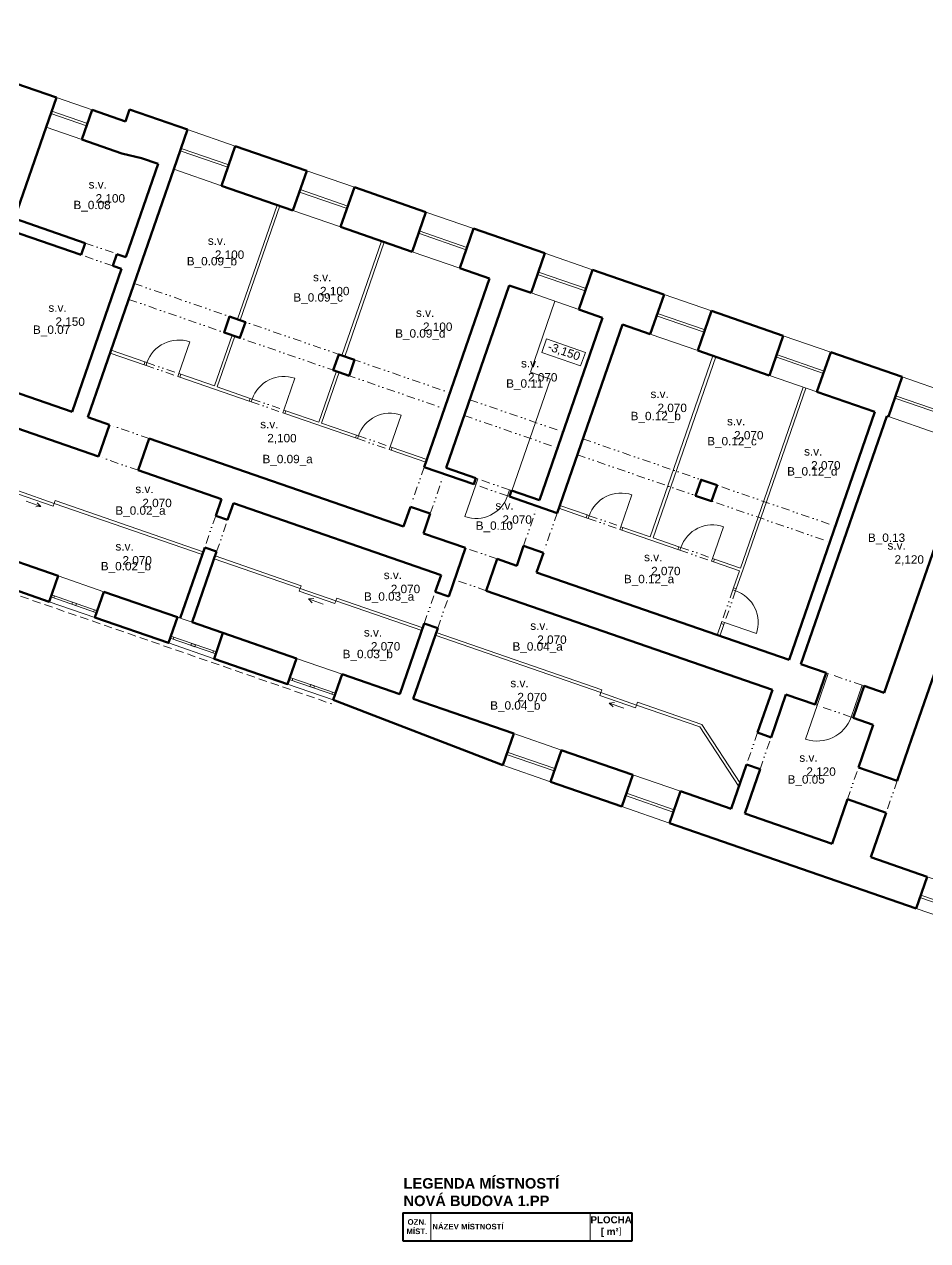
# Model space of a CAD drawing. Header units: millimetres. Extents: x 89194 to 559352, y -753138 to -204019.
# Drawn here: x 355094 to 376598, y -351634 to -322671 of the extents above; entities that cross this region are included whole.
import ezdxf

# ---------------------------------------------------------------- set-up
doc = ezdxf.new("R2010")
doc.units = ezdxf.units.MM
doc.header["$LTSCALE"] = 400
doc.linetypes.add('DASHED', pattern=[0.75, 0.5, -0.25])
doc.linetypes.add('DIVIDE', pattern=[1.25, 0.5, -0.25, 0, -0.25, 0, -0.25])
for name, color, linetype, lineweight in [('RG_dveře', 3, 'Continuous', 9), ('RG_koty', 7, 'Continuous', 9), ('RG_okna', 3, 'Continuous', 9), ('RG_pohled', 200, 'Continuous', 9), ('RG_popisy', 11, 'Continuous', 9), ('RG_tabulky', 7, 'Continuous', 5), ('RG_tabulky tlustá', 7, 'Continuous', 40), ('RG_výrobky zámečník', 6, 'Continuous', 9), ('RG_zdivo stavajici', 30, 'Continuous', 50), ('RG_zdivo stávající', 30, 'Continuous', 50), ('RG_čerch 2', 6, 'DIVIDE', 9), ('RG_čárkovaně', 40, 'DASHED', 9)]:
    doc.layers.add(name, color=color, linetype=linetype, lineweight=lineweight)
doc.styles.add('Arial 100', font='Arial.ttf', dxfattribs={"height": 100})
doc.styles.add('Arial 250', font='Arial Bold.ttf', dxfattribs={"height": 250})
doc.styles.add('Arial 350', font='Arial Bold.ttf', dxfattribs={"height": 350})

# ---------------------------------------------------------------- blocks, each defined once
blk = doc.blocks.new('*U37')
blk.add_line((600, -323), (600, -1173))
for points in [[(-300, 477), (-250, 477), (-250, -323), (-300, -323)], [(650, 477), (600, 477), (600, -323), (650, -323)]]:
    blk.add_lwpolyline(points)
blk.add_arc((600, -323), 850, 180, 270)
at = {"layer": 'RG_zdivo stávající'}
for p, q in [((-300, 477), (-300, -323)), ((650, 477), (650, -323))]:
    blk.add_line(p, q, dxfattribs=at)
at = {"layer": 'RG_čerch 2'}
for p, q in [((-250, 477), (600, 477)), ((-250, -323), (600, -323))]:
    blk.add_line(p, q, dxfattribs=at)
blk = doc.blocks.new('*U35')
blk.add_line((600, -323), (600, -1123))
for points in [[(-250, -173), (-200, -173), (-200, -323), (-250, -323)], [(650, -173), (600, -173), (600, -323), (650, -323)]]:
    blk.add_lwpolyline(points)
blk.add_arc((600, -323), 800, 180, 270)
at = {"layer": 'RG_zdivo stávající'}
for p, q in [((-250, -173), (-250, -323)), ((650, -173), (650, -323))]:
    blk.add_line(p, q, dxfattribs=at)
at = {"layer": 'RG_čerch 2'}
for p, q in [((-200, -173), (600, -173)), ((-200, -323), (600, -323))]:
    blk.add_line(p, q, dxfattribs=at)
blk = doc.blocks.new('1200_560_1560')
at = {"layer": 'RG_okna'}
for points in [[(45734, 2964), (46934, 2964)], [(45734, 2689), (46934, 2689)], [(45734, 2629), (46934, 2629)], [(45734, 2164), (46934, 2164)]]:
    blk.add_lwpolyline(points, dxfattribs=at)
at = {"layer": 'RG_zdivo stávající'}
for points in [[(45734, 2164), (45734, 2964)], [(46934, 2964), (46934, 2164)]]:
    blk.add_lwpolyline(points, dxfattribs=at)
blk = doc.blocks.new('1200_620_1480_2')
at = {"layer": 'RG_okna'}
for points in [[(69389, -7886), (68189, -7886)], [(69389, -8351), (68189, -8351)], [(69389, -8411), (68189, -8411)], [(69389, -8886), (68189, -8886)]]:
    blk.add_lwpolyline(points, dxfattribs=at)
at = {"layer": 'RG_zdivo stávající'}
for points in [[(68189, -8886), (68189, -7886)], [(69389, -7886), (69389, -8886)]]:
    blk.add_lwpolyline(points, dxfattribs=at)
blk = doc.blocks.new('900_1300_1640')
at = {"layer": 'RG_okna'}
for points in [[(139718, -7536), (140618, -7536)], [(139718, -7881), (140618, -7881)], [(139718, -7941), (140618, -7941)], [(139718, -8286), (140618, -8286)]]:
    blk.add_lwpolyline(points, dxfattribs=at)
at = {"layer": 'RG_zdivo stávající'}
for points in [[(139718, -8286), (139718, -7536)], [(140618, -7536), (140618, -8286)]]:
    blk.add_lwpolyline(points, dxfattribs=at)
blk = doc.blocks.new('dvere_800_koje')
at = {"layer": 'RG_dveře'}
blk.add_line((67689, -3326), (67689, -4126), dxfattribs=at)
for points in [[(67639, -3256), (67689, -3256), (67689, -3326), (67639, -3326)], [(68539, -3256), (68489, -3256), (68489, -3326), (68539, -3326)]]:
    blk.add_lwpolyline(points, dxfattribs=at)
blk.add_arc((67689, -3326), 800, 270, 0, dxfattribs=at)
at = {"layer": 'RG_výrobky zámečník'}
for points in [[(67639, -3256), (67639, -3326)], [(68539, -3256), (68539, -3326)]]:
    blk.add_lwpolyline(points, dxfattribs=at)
at = {"layer": 'RG_čerch 2'}
for p, q in [((68489, -3256), (67689, -3256)), ((68489, -3326), (67689, -3326))]:
    blk.add_line(p, q, dxfattribs=at)

msp = doc.modelspace()

# ---------------------------------------------------------------- linework, layer by layer
at = {"layer": 'RG_koty'}
msp.add_lwpolyline([(368449.1, -330482.1), (367527.4, -330162.9), (367415.2, -330486.9), (368337, -330806.1)], close=True, dxfattribs=at)
at = {"layer": 'RG_okna'}
for points in [[(355901.3, -335804.8), (356988, -336181)], [(355688.6, -336419), (356775.3, -336795.3)], [(358736.2, -336786.3), (359822.9, -337162.6)], [(358523.5, -337400.6), (359610.2, -337776.8)], [(361571, -337767.9), (362657.7, -338144.2)], [(361358.4, -338382.1), (362445.1, -338758.4)]]:
    msp.add_lwpolyline(points, dxfattribs=at)
for points in [[(355744.2, -336258.3), (356830.9, -336634.6), (356814.6, -336681.9), (355727.9, -336305.6)], [(355744.2, -336258.3), (355815.1, -336282.9), (355798.8, -336330.1), (355727.9, -336305.6)], [(356240.3, -336430.1), (356334.8, -336462.8), (356318.5, -336510.1), (356224, -336477.4)], [(356760.1, -336610.1), (356830.9, -336634.6), (356814.6, -336681.9), (356743.7, -336657.3)], [(358579.1, -337239.9), (359665.8, -337616.2), (359649.5, -337663.4), (358562.8, -337287.2)], [(358579.1, -337239.9), (358650, -337264.5), (358633.6, -337311.7), (358562.8, -337287.2)], [(359075.2, -337411.7), (359169.7, -337444.4), (359153.4, -337491.7), (359058.9, -337458.9)], [(359594.9, -337591.7), (359665.8, -337616.2), (359649.5, -337663.4), (359578.6, -337638.9)], [(361414, -338221.5), (362500.7, -338597.8), (362484.3, -338645), (361397.6, -338268.7)], [(361414, -338221.5), (361484.9, -338246), (361468.5, -338293.3), (361397.6, -338268.7)], [(361910.1, -338393.3), (362004.6, -338426), (361988.2, -338473.2), (361893.7, -338440.5)], [(362429.8, -338573.2), (362500.7, -338597.8), (362484.3, -338645), (362413.5, -338620.5)]]:
    msp.add_lwpolyline(points, close=True, dxfattribs=at)
at = {"layer": 'RG_pohled'}
msp.add_lwpolyline([(367725.6, -329263.5), (367139.9, -330955), (367621.9, -331121.9), (366702.4, -333777.2)], dxfattribs=at)
at = {"layer": 'RG_tabulky'}
for p, q in [((364771.3, -350967), (364771.3, -351633.6)), ((368562.4, -350967), (368562.4, -351633.6))]:
    msp.add_line(p, q, dxfattribs=at)
at = {"layer": 'RG_tabulky tlustá'}
for p, q in [((364104.7, -350967), (364104.7, -351633.6)), ((364104.7, -350967), (369562.4, -350967)), ((364104.7, -351633.6), (369562.4, -351633.6))]:
    msp.add_line(p, q, dxfattribs=at)
msp.add_lwpolyline([(369562.4, -351633.6), (369562.4, -350967)], dxfattribs=at)
at = {"layer": 'RG_výrobky zámečník'}
for points in [[(360168.6, -329694.7), (361110.9, -326973.2)], [(360234.7, -329717.6), (361177, -326996.1)], [(362653.8, -330555.2), (363596.1, -327833.7)], [(362720, -330578.1), (363662.3, -327856.6)], [(359618.9, -331282.2), (360037.7, -330072.7)], [(359685, -331305.1), (360103.8, -330095.6)], [(357162, -330431.5), (357965.2, -330709.6)], [(357139.1, -330497.6), (357942.3, -330775.8)], [(369994.5, -334874.8), (371486.5, -330565.8)], [(370060.7, -334897.7), (371552.7, -330588.7)], [(358815.7, -331004.1), (359618.9, -331282.2)], [(362104.1, -332142.7), (362522.9, -330933.2)], [(362170.3, -332165.6), (362589.1, -330956.1)], [(358792.8, -331070.2), (360446.5, -331642.8)], [(359685, -331305.1), (360469.4, -331576.7)], [(372139.6, -335617.5), (373631.6, -331308.5)], [(372205.7, -335640.4), (373697.7, -331331.4)], [(361319.8, -331871.1), (362104.1, -332142.7)], [(361296.9, -331937.3), (362974.2, -332518.1)], [(362170.3, -332165.6), (362997.1, -332451.9)], [(363847.6, -332746.4), (364674.4, -333032.7)], [(363824.7, -332812.5), (364651.5, -333098.8)], [(355140.4, -334028.6), (355490.2, -334149.7)], [(355490.2, -334149.7), (355364.1, -334162.4)], [(355490.2, -334149.7), (355398.9, -334061.7)], [(355801.5, -334077), (355824.4, -334010.9)], [(359328.9, -335298.4), (355801.5, -334077)], [(359351.8, -335232.2), (355824.4, -334010.9)], [(367817.1, -334194.9), (368469.1, -334420.7)], [(367840, -334128.8), (368492.1, -334354.5)], [(369319.6, -334715.2), (370652, -335176.5)], [(369342.5, -334649), (369994.5, -334874.8)], [(370060.7, -334897.7), (370674.9, -335110.3)], [(361681.1, -336038.7), (359635.3, -335330.4)], [(364554.5, -337107.7), (359612.4, -335396.5)], [(371502.5, -335471), (372116.7, -335683.6), (371976, -336090)], [(371525.4, -335404.8), (372139.6, -335617.5)], [(372205.7, -335640.4), (372042.1, -336112.9)], [(361658.2, -336104.9), (361681.1, -336038.7)], [(361857.9, -336354.5), (361984.1, -336341.8)], [(362207.7, -336475.6), (361857.9, -336354.5)], [(361857.9, -336354.5), (361949.2, -336442.5)], [(362508.7, -336399.4), (362531.6, -336333.2)], [(364577.4, -337041.6), (362531.6, -336333.2)], [(371681.5, -336940.4), (371586.6, -337214.5)], [(371747.7, -336963.3), (371652.8, -337237.4)], [(364875.8, -337219), (368818.9, -338584.3)], [(364898.7, -337152.8), (368841.8, -338518.1)], [(368818.9, -338584.3), (368841.8, -338518.1)], [(369018.6, -338833.9), (369144.8, -338821.2)], [(369368.5, -338955), (369018.6, -338833.9)], [(369018.6, -338833.9), (369109.9, -338921.9)], [(369669.4, -338878.8), (369692.3, -338812.6)], [(369692.3, -338812.6), (371219.4, -339341.4), (372133.6, -340738.9)], [(369669.4, -338878.8), (371173.9, -339399.7), (372104.6, -340822.5)]]:
    msp.add_lwpolyline(points, dxfattribs=at)
for points in [[(354951.1, -333782.5), (355801.5, -334077), (355778.6, -334143.2), (354928.2, -333848.7)], [(362508.7, -336399.4), (361658.2, -336104.9), (361635.3, -336171), (362485.8, -336465.5)], [(369669.4, -338878.8), (368818.9, -338584.3), (368796, -338650.4), (369646.5, -338944.9)]]:
    msp.add_lwpolyline(points, close=True, dxfattribs=at)
at = {"layer": 'RG_zdivo stavajici'}
for points in [[(354153.1, -335199.5), (355901.3, -335804.8), (355688.6, -336419), (353940.4, -335813.7)], [(356988, -336181), (358736.2, -336786.3), (358523.5, -337400.6), (356775.3, -336795.3)], [(359822.9, -337162.6), (361571, -337767.9), (361358.4, -338382.1), (359610.2, -337776.8)]]:
    msp.add_lwpolyline(points, close=True, dxfattribs=at)
at = {"layer": 'RG_zdivo stávající'}
for p, q in [((350825.3, -322671), (355859.2, -324414)), ((356709.6, -324708.5), (357498.7, -324981.7)), ((357596.8, -324698.2), (357498.7, -324981.7)), ((357596.8, -324698.2), (358981.2, -325177.5)), ((356464.2, -325417.2), (357412.9, -325745.7)), ((357412.9, -325745.7), (357882.6, -325855.4)), ((360115.1, -325570.2), (361816.1, -326159.1)), ((357882.6, -325855.4), (358276, -325991.6)), ((358654, -326122.5), (356609.1, -332028.5)), ((359787.9, -326515.1), (361488.9, -327104.1)), ((362950, -326551.7), (364650.9, -327140.7)), ((354861.2, -327296.1), (356543.3, -327878.5)), ((362622.8, -327496.7), (364323.7, -328085.6)), ((365784.9, -327533.3), (367485.8, -328122.3)), ((354763.1, -327579.6), (356445.1, -328162)), ((357299.2, -328140.3), (357507.1, -328212.3)), ((357201.1, -328423.8), (357409, -328495.8)), ((366166.4, -328723.7), (364612.3, -333212.2)), ((365457.7, -328478.3), (366166.4, -328723.7)), ((368619.8, -328514.9), (370320.7, -329103.8)), ((366638.9, -328887.3), (365133.8, -333234.1)), ((366638.9, -328887.3), (367158.6, -329067.2)), ((368292.6, -329459.8), (368859.5, -329656.2)), ((371454.6, -329496.5), (373155.6, -330085.4)), ((368859.5, -329656.2), (367354.5, -334003)), ((369332, -329819.8), (367777.9, -334308.3)), ((369332, -329819.8), (369993.5, -330048.8)), ((371127.4, -330441.4), (372828.4, -331030.4)), ((374289.5, -330478), (375990.4, -331067)), ((354785.3, -331397), (356231.1, -331897.6)), ((373962.3, -331423), (375342, -331900.7)), ((375342, -331900.7), (373297, -337806.7)), ((356609.1, -332028.5), (357119.3, -332205.2)), ((375625.4, -331998.9), (373580.5, -337904.8)), ((375625.4, -331998.9), (375663.2, -332011.9)), ((358064.3, -332532.4), (364121.5, -334629.7)), ((377609.9, -332686), (375564.9, -338591.9)), ((378531.2, -333005), (376214.7, -339695.3)), ((364285.1, -334157.2), (364121.5, -334629.7)), ((364757.5, -334320.8), (364593.9, -334793.3)), ((364593.9, -334793.3), (365595.6, -335140.1)), ((366978.2, -335089.7), (366814.6, -335562.2)), ((367450.7, -335253.3), (367287.1, -335725.7)), ((366351.6, -335401.8), (366814.6, -335562.2)), ((359088.9, -336908.5), (361073.3, -337595.6)), ((362657.7, -338144.2), (364031, -338619.7)), ((375083, -338425.1), (375564.9, -338591.9)), ((362445.1, -338758.4), (366481.3, -340314.7)), ((364352.3, -338730.9), (366743, -339558.7)), ((374821.2, -339181), (375303.2, -339347.9)), ((375303.2, -339347.9), (374949.8, -340368.5)), ((376224.5, -339666.9), (375871.1, -340687.5)), ((367877, -339951.3), (369577.9, -340540.3)), ((374949.8, -340368.5), (375871.1, -340687.5)), ((367615.2, -340707.3), (369316.1, -341296.3)), ((370711.8, -340932.9), (371921.4, -341351.7)), ((374688, -341124.4), (374321.6, -342182.8)), ((374688, -341124.4), (375609.4, -341443.4)), ((372242.7, -341463), (374321.6, -342182.8)), ((375609.4, -341443.4), (375242.9, -342501.8)), ((370450.1, -341688.9), (376323, -343722.4)), ((375242.9, -342501.8), (376584.8, -342966.4))]:
    msp.add_line(p, q, dxfattribs=at)
for points in [[(354861.2, -327296.1), (355613.8, -325122.7)], [(357507.1, -328212.3), (358276, -325991.6)], [(356445.1, -328162), (356543.3, -327878.5)], [(357201.1, -328423.8), (357299.2, -328140.3)], [(356231.1, -331897.6), (357409, -328495.8)], [(356857.6, -332961.1), (354523.5, -332153)], [(357119.3, -332205.2), (356857.6, -332961.1)], [(358064.3, -332532.4), (357802.5, -333288.3)], [(359786.9, -333975.4), (357802.5, -333288.3)], [(365793.5, -333621.2), (364612.3, -333212.2)], [(365842.5, -333479.5), (365133.8, -333234.1)], [(367777.9, -334308.3), (366643.9, -333915.7)], [(367354.5, -334003), (366693, -333773.9)], [(359786.9, -333975.4), (359649.5, -334372.3)], [(359933, -334470.5), (360070.4, -334073.6)], [(365012.6, -335784.8), (360070.4, -334073.6)], [(364757.5, -334320.8), (364285.1, -334157.2), (364285.1, -334157.2)], [(359649.5, -334372.3), (359933, -334470.5)], [(366978.2, -335089.7), (367450.7, -335253.3)], [(359387.8, -335128.3), (358805.4, -336810.3)], [(359088.9, -336908.5), (359671.3, -335226.4)], [(359671.3, -335226.4), (359387.8, -335128.3)], [(365196.4, -336292.9), (365595.6, -335140.1)], [(366089.8, -336157.8), (366351.6, -335401.8)], [(365012.6, -335784.8), (364875.1, -336181.7)], [(367287.1, -335725.7), (373297, -337806.7)], [(364875.1, -336181.7), (365196.4, -336292.9)], [(372903, -338516.8), (366089.8, -336157.8)], [(364613.4, -336937.6), (364031, -338619.7)], [(364352.3, -338730.9), (364934.7, -337048.9)], [(364934.7, -337048.9), (364613.4, -336937.6)], [(373580.5, -337904.8), (374185.3, -338114.2)], [(362445.1, -338758.4), (362657.7, -338144.2)], [(372903, -338516.8), (372549.6, -339537.4)], [(372870.9, -339648.6), (373224.2, -338628.1)], [(373923.5, -338870.2), (373224.2, -338628.1)], [(372870.9, -339648.6), (372549.6, -339537.4)], [(372287.8, -340293.4), (371921.4, -341351.7)], [(372287.8, -340293.4), (372609.1, -340404.6)], [(372242.7, -341463), (372609.1, -340404.6)]]:
    msp.add_lwpolyline(points, dxfattribs=at)
for points in [[(360357.6, -329760.1), (359979.6, -329629.2), (359848.7, -330007.2), (360226.7, -330138.1)], [(362956.2, -330659.9), (362578.2, -330529), (362447.3, -330907), (362825.3, -331037.9)], [(371583.7, -333647.1), (371205.7, -333516.3), (371074.8, -333894.3), (371452.8, -334025.1)]]:
    msp.add_lwpolyline(points, close=True, dxfattribs=at)
at = {"layer": 'RG_čerch 2'}
for p, q in [((358064.3, -332532.4), (357119.3, -332205.2)), ((357802.5, -333288.3), (356857.6, -332961.1)), ((366351.6, -335401.8), (365595.6, -335140.1)), ((366089.8, -336157.8), (365333.8, -335896))]:
    msp.add_line(p, q, dxfattribs=at)
for points in [[(356543.3, -327878.5), (357299.2, -328140.3)], [(357201.1, -328423.8), (356445.1, -328162)], [(357711.7, -328844), (365224.1, -331445.1)], [(357580.8, -329222), (365093.2, -331823.1)], [(365696.6, -331608.7), (367917.2, -332377.6)], [(365565.7, -331986.7), (367786.4, -332755.6)], [(368389.7, -332541.2), (374399.6, -334622.2)], [(368258.8, -332919.2), (374268.8, -335000.2)], [(364612.3, -333212.2), (364285.1, -334157.2)], [(364757.5, -334320.8), (365084.7, -333375.8)], [(366978.2, -335089.7), (367305.4, -334144.7)], [(359649.5, -334372.3), (359387.8, -335128.3)], [(359671.3, -335226.4), (359933, -334470.5)], [(367777.9, -334308.3), (367450.7, -335253.3)], [(364613.4, -336937.6), (364875.1, -336181.7)], [(364934.7, -337048.9), (365196.4, -336292.9)], [(372549.6, -339537.4), (372287.8, -340293.4)], [(372609.1, -340404.6), (372870.9, -339648.6)], [(374688, -341124.4), (374949.8, -340368.5)], [(375871.1, -340687.5), (375609.4, -341443.4)]]:
    msp.add_lwpolyline(points, dxfattribs=at)
at = {"layer": 'RG_čárkovaně'}
msp.add_lwpolyline([(352738.3, -335503.3), (362412.4, -338852.9)], dxfattribs=at)

# ---------------------------------------------------------------- block references
at = {"layer": 'RG_dveře'}
for p, rotation in [((421643.8, -356277.9), 160.901588428882), ((424147.9, -357144.9), 160.901588428882), ((426675.7, -358020.2), 160.901588428882), ((432170.6, -359922.8), 160.901588428882), ((434353.5, -360678.6), 160.901588428882), ((346473.9, -399791.4), 70.901588428882)]:
    msp.add_blockref('dvere_800_koje', p, dxfattribs=dict(at, rotation=rotation))
at = {"layer": 'RG_dveře', "ltscale": 0.1, "xscale": -1, "rotation": 340.901588428882}
for name, p in [('*U35', (366513.2, -333529)), ('*U37', (374643.3, -338778))]:
    msp.add_blockref(name, p, dxfattribs=at)
at = {"layer": 'RG_okna', "rotation": 160.901588428882}
for name, p in [('900_1300_1640', (486026.3, -378252.8)), ('1200_560_1560', (411802.1, -352870.2)), ('1200_560_1560', (414636.9, -353851.7)), ('1200_560_1560', (421643.8, -356277.9))]:
    msp.add_blockref(name, p, dxfattribs=at)
at = {"layer": 'RG_čerch 2', "rotation": 160.901588428882}
for p in [(421643.8, -356277.9), (424478.7, -357259.4), (427313.5, -358241), (430148.4, -359222.6), (432983.3, -360204.2), (435818.2, -361185.7), (438653, -362167.3)]:
    msp.add_blockref('1200_620_1480_2', p, dxfattribs=at)

# ---------------------------------------------------------------- texts
at = {"layer": 'RG_koty', "char_height": 200, "width": 12.645, "attachment_point": 5, "style": 'Arial 100'}
for s, insert in [('\\pxi-3,l4,qc,t4;s.v.^I2,100', (356740.4, -326666.8)), ('\\pxi-3,l4,qc,t4;s.v.^I2,100', (359578.7, -328007.1)), ('\\pxi-3,l4,qc,t4;s.v.^I2,100', (362083.2, -328874.3)), ('\\pxi-3,l4,qc,t4;s.v.^I2,150', (355783.9, -329601.6)), ('\\pxi-3,l4,qc,t4;s.v.^I2,100', (364534.4, -329723.1)), ('\\pxi-3,l4,qc,t4;s.v.^I2,070', (367033.8, -330927)), ('\\pxi-3,l4,qc,t4;s.v.^I2,070', (370116.2, -331655.8)), ('\\pxi-3,l4,qc,t4;s.v.^I2,100', (360825.9, -332376.1)), ('\\pxi-3,l4,qc,t4;s.v.^I2,070', (371938.8, -332306.5)), ('\\pxi-3,l4,qc,t4;s.v.^I2,070', (373773.4, -333024.1)), ('\\pxi-3,l4,qc,t4;s.v.^I2,070', (357853.2, -333919.3)), ('\\pxi-3,l4,qc,t4;s.v.^I2,070', (366425.1, -334314.8)), ('\\pxi-3,l4,qc,t4;s.v.^I2,070', (357379.9, -335286.1)), ('\\pxi-3,l4,qc,t4;s.v.^I2,120', (375759, -335265)), ('\\pxi-3,l4,qc,t4;s.v.^I2,070', (369964.6, -335540.4)), ('\\pxi-3,l4,qc,t4;s.v.^I2,070', (363766.8, -335966.9)), ('\\pxi-3,l4,qc,t4;s.v.^I2,070', (363293.5, -337333.7)), ('\\pxi-3,l4,qc,t4;s.v.^I2,070', (367254, -337174.3)), ('\\pxi-3,l4,qc,t4;s.v.^I2,070', (366780.7, -338541.2)), ('\\pxi-3,l4,qc,t4;s.v.^I2,120', (373660.5, -340315.9))]:
    msp.add_mtext(s, dxfattribs=dict(at, insert=insert))
at = {"layer": 'RG_koty', "insert": (367937, -330475.1), "char_height": 200, "width": 12.645, "attachment_point": 5, "rotation": 341, "style": 'Arial 100'}
msp.add_mtext('-3,150', dxfattribs=at)
at = {"layer": 'RG_popisy', "char_height": 200, "attachment_point": 1, "style": 'Arial 250'}
for s, insert in [('\\pxi-1.25;{\\fArial|b0|i0|c238|p34;B_0.08}', (356513.3, -326872.2)), ('\\pxi-1.25;{\\fArial|b0|i0|c238|p34;B_0.09_b}', (359211, -328211.1)), ('\\pxi-1.25;{\\fArial|b0|i0|c238|p34;B_0.09_c}', (361748.4, -329073.3)), ('\\pxi-1.25;{\\fArial|b0|i0|c238|p34;B_0.07}', (355550, -329841.3)), ('\\pxi-1.25;{\\fArial|b0|i0|c238|p34;B_0.09_d}', (364171.4, -329931.8)), ('\\pxi-1.25;{\\fArial|b0|i0|c238|p34;B_0.11}', (366813.7, -331123.5)), ('\\pxi-1.25;{\\fArial|b0|i0|c238|p34;B_0.12_b}', (369776.9, -331897.6)), ('\\pxi-1.25;{\\fArial|b0|i0|c238|p34;B_0.12_c}', (371599.6, -332496.6)), ('\\pxi-1.25;{\\fArial|b0|i0|c238|p34;B_0.09_a}', (361013.1, -332921.6)), ('\\pxi-1.25;{\\fArial|b0|i0|c238|p34;B_0.12_d}', (373503.3, -333215.4)), ('\\pxi-1.25;{\\fArial|b0|i0|c238|p34;B_0.02_a}', (357510.6, -334148.3)), ('\\pxi-1.25;{\\fArial|b0|i0|c238|p34;B_0.10}', (366089.6, -334507.3)), ('\\pxi-1.25;{\\fArial|b0|i0|c238|p34;B_0.13}', (375425.4, -334795.2)), ('\\pxi-1.25;{\\fArial|b0|i0|c238|p34;B_0.12_a}', (369616.1, -335778.6)), ('\\pxi-1.25;{\\fArial|b0|i0|c238|p34;B_0.03_a}', (363428.3, -336195.3)), ('\\pxi-1.25;{\\fArial|b0|i0|c238|p34;B_0.04_a}', (366964.8, -337384.4)), ('\\pxi-1.25;{\\fArial|b0|i0|c238|p34;B_0.03_b}', (362920.9, -337564.2)), ('\\pxi-1.25;{\\fArial|b0|i0|c238|p34;B_0.04_b}', (366433.3, -338789.5)), ('\\pxi-1.25;{\\fArial|b0|i0|c238|p34;B_0.05}', (373513.1, -340551.2))]:
    msp.add_mtext(s, dxfattribs=dict(at, insert=insert))
at = {"layer": 'RG_popisy'}
for s, insert, char_height, width, attachment_point, style in [('\\pxi-1.25,qc;{\\fArial|b0|i0|c238|p34;B_0.02_b}', (357220.2, -335473.5), 200, 834.243, 1, 'Arial 250'), ('LEGENDA MÍSTNOSTÍ\\PNOVÁ BUDOVA 1.PP', (364119.6, -350813.5), 250, 5354.618, 7, 'Arial 350'), ('OZN.\\PMÍST.', (364438, -351300.3), 133.32, 666.6, 5, 'Arial 250'), ('NÁZEV MÍSTNOSTÍ', (365654.4, -351300.3), 133.32, 2333.1, 5, 'Arial 250')]:
    msp.add_mtext(s, dxfattribs=dict(at, insert=insert, char_height=char_height, width=width, attachment_point=attachment_point, style=style))
at = {"layer": 'RG_tabulky', "color": 11, "insert": (369062.4, -351300.3), "char_height": 166.652, "width": 999.914, "attachment_point": 5, "style": 'Arial 250'}
msp.add_mtext('PLOCHA\\P[ m{\\fISOCPEUR|b1|i0|c238|p34;²]}', dxfattribs=at)

doc.saveas('drawing.dxf')
